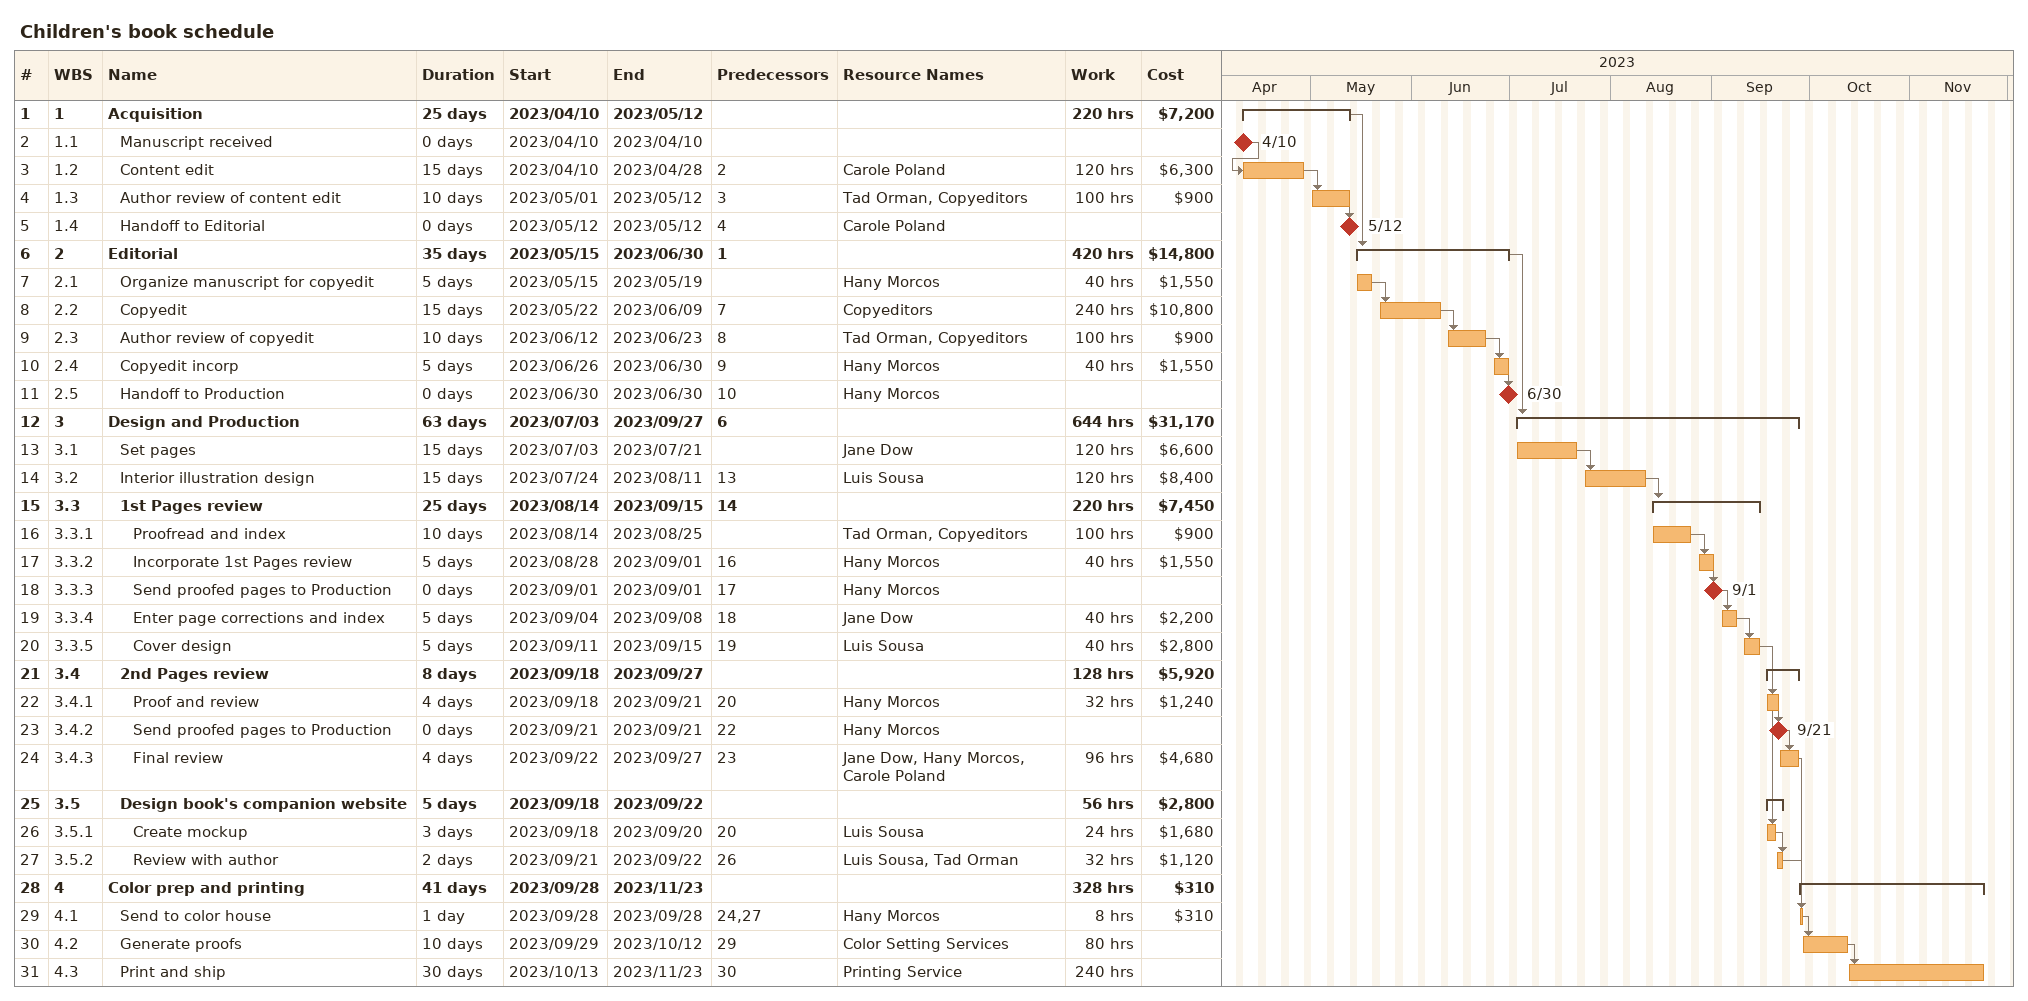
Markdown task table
Children's book schedule

| ID | WBS | Task | Duration | Start | Finish | Predecessors | Resources | Work (h) | Cost ($) |
|---|---|---|---|---|---|---|---|---|---|
| 1 | 1 | **Acquisition** | 25d | 2023-04-10 | 2023-05-12 |  |  | 220 | 7200 |
| 2 | 1.1 | Manuscript received | 0d | 2023-04-10 | 2023-04-10 |  |  |  |  |
| 3 | 1.2 | Content edit | 15d | 2023-04-10 | 2023-04-28 | 2 | Carole Poland | 120 | 6300 |
| 4 | 1.3 | Author review of content edit | 10d | 2023-05-01 | 2023-05-12 | 3 | Tad Orman, Copyeditors | 100 | 900 |
| 5 | 1.4 | Handoff to Editorial | 0d | 2023-05-12 | 2023-05-12 | 4 | Carole Poland |  |  |
| 6 | 2 | **Editorial** | 35d | 2023-05-15 | 2023-06-30 | 1 |  | 420 | 14800 |
| 7 | 2.1 | Organize manuscript for copyedit | 5d | 2023-05-15 | 2023-05-19 |  | Hany Morcos | 40 | 1550 |
| 8 | 2.2 | Copyedit | 15d | 2023-05-22 | 2023-06-09 | 7 | Copyeditors | 240 | 10800 |
| 9 | 2.3 | Author review of copyedit | 10d | 2023-06-12 | 2023-06-23 | 8 | Tad Orman, Copyeditors | 100 | 900 |
| 10 | 2.4 | Copyedit incorp | 5d | 2023-06-26 | 2023-06-30 | 9 | Hany Morcos | 40 | 1550 |
| 11 | 2.5 | Handoff to Production | 0d | 2023-06-30 | 2023-06-30 | 10 | Hany Morcos |  |  |
| 12 | 3 | **Design and Production** | 63d | 2023-07-03 | 2023-09-27 | 6 |  | 644 | 31170 |
| 13 | 3.1 | Set pages | 15d | 2023-07-03 | 2023-07-21 |  | Jane Dow | 120 | 6600 |
| 14 | 3.2 | Interior illustration design | 15d | 2023-07-24 | 2023-08-11 | 13 | Luis Sousa | 120 | 8400 |
| 15 | 3.3 | **1st Pages review** | 25d | 2023-08-14 | 2023-09-15 | 14 |  | 220 | 7450 |
| 16 | 3.3.1 | Proofread and index | 10d | 2023-08-14 | 2023-08-25 |  | Tad Orman, Copyeditors | 100 | 900 |
| 17 | 3.3.2 | Incorporate 1st Pages review | 5d | 2023-08-28 | 2023-09-01 | 16 | Hany Morcos | 40 | 1550 |
| 18 | 3.3.3 | Send proofed pages to Production | 0d | 2023-09-01 | 2023-09-01 | 17 | Hany Morcos |  |  |
| 19 | 3.3.4 | Enter page corrections and index | 5d | 2023-09-04 | 2023-09-08 | 18 | Jane Dow | 40 | 2200 |
| 20 | 3.3.5 | Cover design | 5d | 2023-09-11 | 2023-09-15 | 19 | Luis Sousa | 40 | 2800 |
| 21 | 3.4 | **2nd Pages review** | 8d | 2023-09-18 | 2023-09-27 |  |  | 128 | 5920 |
| 22 | 3.4.1 | Proof and review | 4d | 2023-09-18 | 2023-09-21 | 20 | Hany Morcos | 32 | 1240 |
| 23 | 3.4.2 | Send proofed pages to Production | 0d | 2023-09-21 | 2023-09-21 | 22 | Hany Morcos |  |  |
| 24 | 3.4.3 | Final review | 4d | 2023-09-22 | 2023-09-27 | 23 | Jane Dow, Hany Morcos, Carole Poland | 96 | 4680 |
| 25 | 3.5 | **Design book's companion website** | 5d | 2023-09-18 | 2023-09-22 |  |  | 56 | 2800 |
| 26 | 3.5.1 | Create mockup | 3d | 2023-09-18 | 2023-09-20 | 20 | Luis Sousa | 24 | 1680 |
| 27 | 3.5.2 | Review with author | 2d | 2023-09-21 | 2023-09-22 | 26 | Luis Sousa, Tad Orman | 32 | 1120 |
| 28 | 4 | **Color prep and printing** | 41d | 2023-09-28 | 2023-11-23 |  |  | 328 | 310 |
| 29 | 4.1 | Send to color house | 1d | 2023-09-28 | 2023-09-28 | 24, 27 | Hany Morcos | 8 | 310 |
| 30 | 4.2 | Generate proofs | 10d | 2023-09-29 | 2023-10-12 | 29 | Color Setting Services | 80 |  |
| 31 | 4.3 | Print and ship | 30d | 2023-10-13 | 2023-11-23 | 30 | Printing Service | 240 |  |
